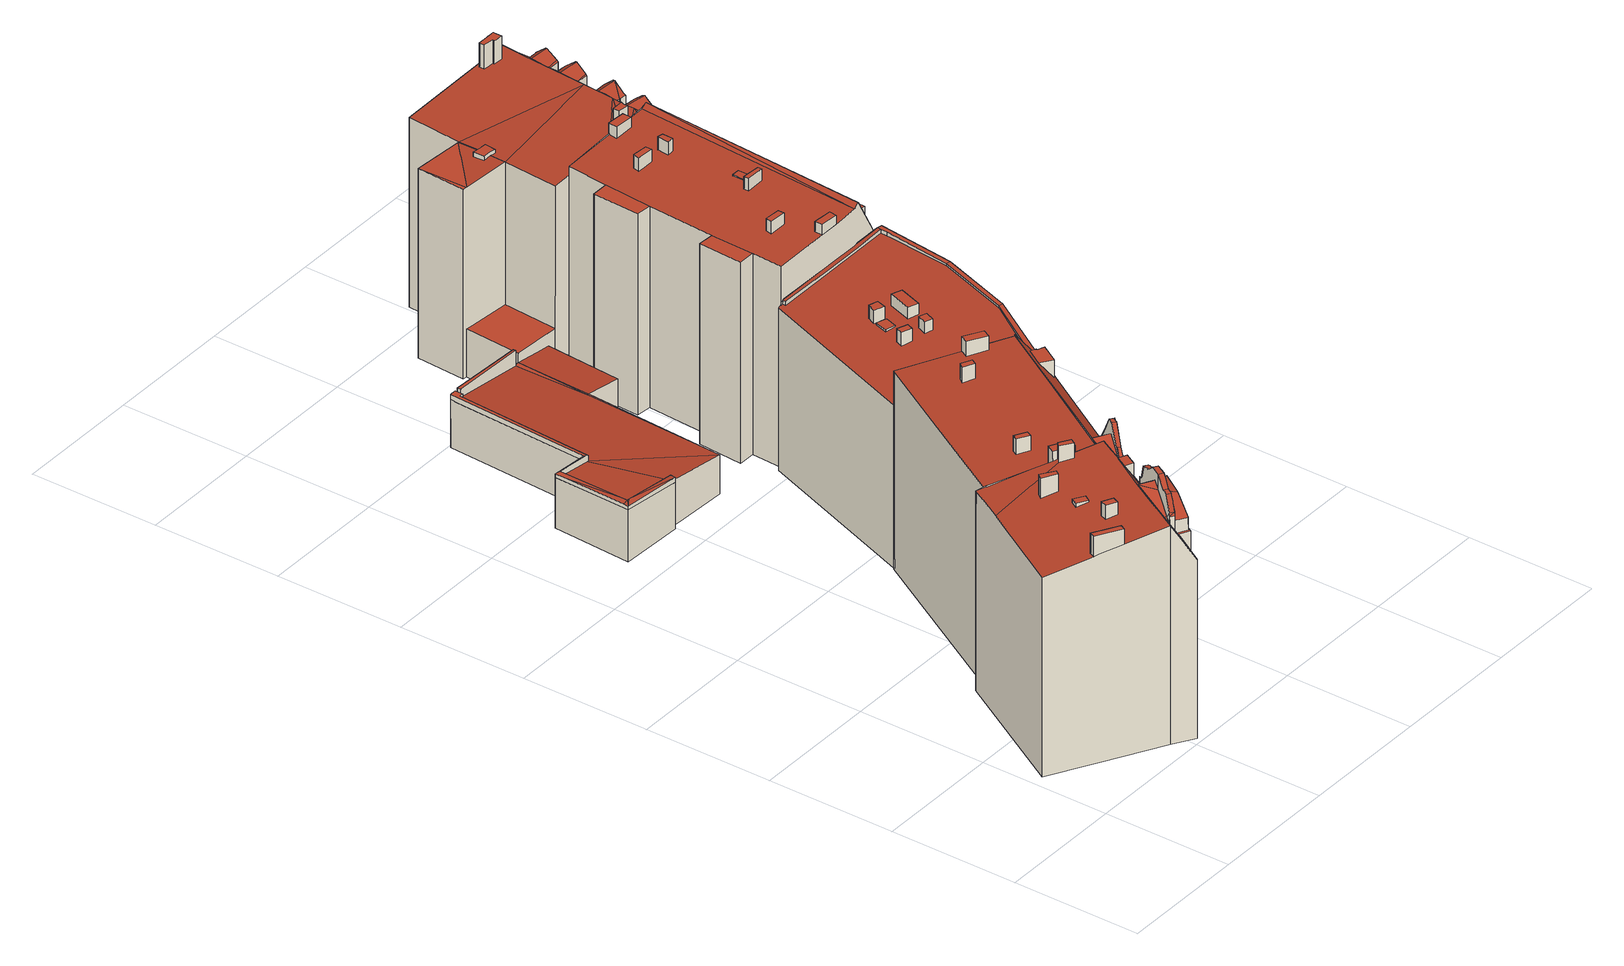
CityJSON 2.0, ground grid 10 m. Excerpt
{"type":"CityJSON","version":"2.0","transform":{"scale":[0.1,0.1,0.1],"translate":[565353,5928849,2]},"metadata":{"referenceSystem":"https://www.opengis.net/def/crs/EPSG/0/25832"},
"CityObjects":{
"building1":{"type":"Building","attributes":{"Grundfläche 2D":"124.229425","Grundhöhe NN":"3.067"},"children":["building1-1","building1-2","building1-3","building1-4","building1-5","building1-6","building1-7","building1-8","building1-9"],"geometry":[{"type":"Solid","lod":"3","boundaries":[[[[0,1,2,3,4,5,6,7,8,9,10,11,12]],[[13,14,15,3,2,1,16,17]],[[2,1,2,3]],[[18,19,20,21,22,23,10,9,8,24]],[[12,11,25,26,23,27,28,29]],[[11,10,23,26,25]],[[21,20,19,30,31,22]],[[32,33,17,16,1,0,12,34,35]],[[14,13,36,37]],[[13,17,33,36]],[[4,3,15,14,37,38]],[[39,40,8,7,6,5,4,38,41]],[[24,8,40,42]],[[30,19,43,44]],[[19,18,24,42,43]],[[31,30,44,45]],[[22,31,45,46]],[[28,27,47]],[[34,12,29,28,47,48]],[[27,23,22,46,47]],[[32,35,34,48,47,46,45,44,43,42,40,39,41,38,37,36,33]]]],"semantics":{"surfaces":[{"type":"RoofSurface"},{"type":"WallSurface"},{"type":"GroundSurface"}],"values":[[0,0,0,0,0,0,0,1,1,1,1,1,1,1,1,1,1,1,1,1,2]]}}]},
"building1-1":{"type":"BuildingInstallation","parents":["building1"],"geometry":[{"type":"MultiSurface","lod":"3","boundaries":[[[49,50,51,52]],[[52,51,53,54]],[[49,52,54,55]],[[50,49,55,56]],[[51,50,56,53]]],"semantics":{"surfaces":[{"type":"RoofSurface"},{"type":"WallSurface"}],"values":[0,1,1,1,1]}}]},
"building1-2":{"type":"BuildingInstallation","parents":["building1"],"geometry":[{"type":"MultiSurface","lod":"3","boundaries":[[[57,58,59,60]],[[60,59,61,62]],[[57,60,62,63]],[[58,57,63,64]],[[59,58,64,61]]],"semantics":{"surfaces":[{"type":"RoofSurface"},{"type":"WallSurface"}],"values":[0,1,1,1,1]}}]},
"building1-3":{"type":"BuildingInstallation","parents":["building1"],"geometry":[{"type":"MultiSurface","lod":"3","boundaries":[[[65,66,67,68]],[[69,2,67,66]],[[68,67,2,70]],[[70,71,65,68]],[[66,65,71,69]]],"semantics":{"surfaces":[{"type":"RoofSurface"},{"type":"WallSurface"}],"values":[0,1,1,1,1]}}]},
"building1-4":{"type":"BuildingInstallation","parents":["building1"],"geometry":[{"type":"MultiSurface","lod":"3","boundaries":[[[72,73,74,75]],[[75,74,76,77]],[[72,75,77,78]],[[73,72,78,79]],[[74,73,79,76]]],"semantics":{"surfaces":[{"type":"RoofSurface"},{"type":"WallSurface"}],"values":[0,1,1,1,1]}}]},
"building1-5":{"type":"BuildingInstallation","parents":["building1"],"geometry":[{"type":"MultiSurface","lod":"3","boundaries":[[[80,81,82,83,84]],[[5,6,7,82,81,80]],[[7,85,83,82]],[[86,84,83,85]],[[80,84,86,5]]],"semantics":{"surfaces":[{"type":"RoofSurface"},{"type":"WallSurface"}],"values":[0,1,1,1,1]}}]},
"building1-6":{"type":"BuildingInstallation","parents":["building1"],"geometry":[{"type":"MultiSurface","lod":"3","boundaries":[[[87,88,89]],[[90,88,87]],[[90,87,91,92,93,94,95]],[[94,96,97,98,95]],[[96,99,100,97]],[[101,102,100,99]],[[101,103,104,105,106,107,108,102]],[[109,110,111,112,113,106,105]],[[114,115,116,112,111,110]],[[117,118,119,120,116,115]],[[94,93,92,91,87,89,121,122,123,124,125,126,127,128,129,130,131,132,133,134,135,136,118,117,115,114,110,109,105,104,103,101,99,96]],[[137,119,118,136]],[[116,120,119,137,138,139,140,141,142,143,144,145,146,147,100,102,108,107,106,113,112]],[[100,147,148,149,90,95,98,97]],[[90,149,150]],[[151,88,90,150,152]],[[151,121,89,88]]],"semantics":{"surfaces":[{"type":"RoofSurface"},{"type":"WallSurface"}],"values":[0,0,0,0,0,0,0,0,0,0,1,1,1,1,1,1,1]}}]},
"building1-7":{"type":"BuildingInstallation","parents":["building1"],"geometry":[{"type":"MultiSurface","lod":"3","boundaries":[[[153,154,155,156,25]],[[155,157,156]],[[153,26,154]],[[157,155,154,26]]],"semantics":{"surfaces":[{"type":"RoofSurface"},{"type":"WallSurface"}],"values":[0,1,1,1]}}]},
"building1-8":{"type":"BuildingInstallation","parents":["building1"],"geometry":[{"type":"MultiSurface","lod":"3","boundaries":[[[146,9,147]],[[147,9,158,148]],[[148,158,150,149]],[[152,150,158]],[[144,143,142,141,140,139,138,159,160,9,146,145]]],"semantics":{"surfaces":[{"type":"RoofSurface"}],"values":[0,0,0,0,0]}}]},
"building1-9":{"type":"BuildingInstallation","parents":["building1"],"geometry":[{"type":"MultiSurface","lod":"3","boundaries":[[[161,162,163,164,165]],[[166,167,168,169,163]],[[163,169,164]],[[128,127,164,169,129]],[[126,125,124,170,171,172,165,164,127]],[[131,130,129,169,168,173,174,175,133,132]],[[176,177,178,168,167,166,163,162,161,165,179,180,181]],[[170,124,123,182,20,179,165,172,171]],[[173,168,178,183,21,134,133,175,174]]],"semantics":{"surfaces":[{"type":"RoofSurface"},{"type":"WallSurface"}],"values":[0,0,0,0,0,0,1,1,1]}}]},
"building2":{"type":"Building","attributes":{"Grundfläche 2D":"159.014385","Grundhöhe NN":"2.959"},"children":["building2-1","building2-2","building2-3","building2-4","building2-5","building2-6","building2-7"],"geometry":[{"type":"Solid","lod":"3","boundaries":[[[[184,185,186]],[[185,187,186]],[[188,187,185]],[[189,190,191,192,193,194,195,196,197,198,199,200,201,202,186,187,203]],[[204,205,206,207,208,209,210,211,212,213,214,215,216]],[[184,186,202,206,217,218,219]],[[188,185,184,219,220]],[[187,188,220,221]],[[222,223,224,191,190,189,203,187,221,225]],[[192,191,224,226]],[[195,194,193,192,226,227]],[[196,195,227,228]],[[197,196,228,229]],[[197,229,230,209,198]],[[206,202,201,200,199,198,209,208,207]],[[231,217,206,205,204,216,215,214,232,233]],[[234,235,212,211,210,209,230,236]],[[214,213,212,235,237,232]],[[224,223,222,225,221,220,219,218,217,231,233,232,237,235,234,236,230,229,228,227,226]]]],"semantics":{"surfaces":[{"type":"RoofSurface"},{"type":"WallSurface"},{"type":"GroundSurface"}],"values":[[0,0,0,0,0,1,1,1,1,1,1,1,1,1,1,1,1,1,2]]}}]},
"building2-1":{"type":"BuildingInstallation","parents":["building2"],"geometry":[{"type":"MultiSurface","lod":"3","boundaries":[[[238,239,240]],[[240,239,241]],[[242,243,244,239,238]],[[245,243,242,246,247,248]],[[244,243,245]],[[241,239,244]],[[249,250,251]],[[252,253,249]],[[254,253,252]],[[253,255,250,249]],[[256,257,251,250,255]],[[256,258,259,257]],[[260,259,258,248,247,246]],[[189,190,191,261,262,252,249,251,257,259,260,246,242,238,240,263,187,203]],[[254,252,262,264,265]],[[266,255,253,254,265,267]],[[255,266,268]],[[256,255,268,269,270,271,241,244,245,248,258]],[[241,271,263,240]]],"semantics":{"surfaces":[{"type":"RoofSurface"},{"type":"WallSurface"}],"values":[0,0,0,0,0,0,0,0,0,0,0,0,0,1,1,1,1,1,1]}}]},
"building2-2":{"type":"BuildingInstallation","parents":["building2"],"geometry":[{"type":"MultiSurface","lod":"3","boundaries":[[[272,273,274,275,276,277]],[[278,279,277,276]],[[279,280,273,272,277]],[[281,275,274]],[[276,275,281,278]]],"semantics":{"surfaces":[{"type":"RoofSurface"},{"type":"WallSurface"}],"values":[0,1,1,1,1]}}]},
"building2-3":{"type":"BuildingInstallation","parents":["building2"],"geometry":[{"type":"MultiSurface","lod":"3","boundaries":[[[271,270,269,201]],[[282,201,269,268]],[[268,266,282]],[[266,267,282]],[[267,265,282]],[[264,282,265]]],"semantics":{"surfaces":[{"type":"RoofSurface"},{"type":"WallSurface"}],"values":[0,0,0,0,0,1]}}]},
"building2-4":{"type":"BuildingInstallation","parents":["building2"],"geometry":[{"type":"MultiSurface","lod":"3","boundaries":[[[283,284,285,286,287]],[[284,283,205,288]],[[285,284,288,289]],[[289,215,286,285]],[[215,216,204,205,283,287,286]]],"semantics":{"surfaces":[{"type":"RoofSurface"},{"type":"WallSurface"}],"values":[0,1,1,1,1]}}]},
"building2-5":{"type":"BuildingInstallation","parents":["building2"],"geometry":[{"type":"MultiSurface","lod":"3","boundaries":[[[290,291,292,293]],[[211,294,291,290]],[[292,291,294,295]],[[295,210,293,292]],[[211,290,293,210]]],"semantics":{"surfaces":[{"type":"RoofSurface"},{"type":"WallSurface"}],"values":[0,1,1,1,1]}}]},
"building2-6":{"type":"BuildingInstallation","parents":["building2"],"geometry":[{"type":"MultiSurface","lod":"3","boundaries":[[[296,297,298,299]],[[299,298,300,301]],[[296,299,301,302]],[[297,296,302,303]],[[298,297,303,300]]],"semantics":{"surfaces":[{"type":"RoofSurface"},{"type":"WallSurface"}],"values":[0,1,1,1,1]}}]},
"building2-7":{"type":"BuildingInstallation","parents":["building2"],"geometry":[{"type":"MultiSurface","lod":"3","boundaries":[[[304,305,306,307]],[[307,306,308,309]],[[304,307,309,310]],[[305,304,310,311]],[[306,305,311,308]]],"semantics":{"surfaces":[{"type":"RoofSurface"},{"type":"WallSurface"}],"values":[0,1,1,1,1]}}]},
"building3":{"type":"Building","attributes":{"Grundfläche 2D":"137.900675","Grundhöhe NN":"3.179"},"children":["building3-1","building3-2"],"geometry":[{"type":"Solid","lod":"3","boundaries":[[[[312,313,314]],[[315,316,313,312,317,318,319,320,321,322,323]],[[324,325,326,327,323,328,329,330]],[[315,323,327,326,331,316]],[[324,330,332,333,326]],[[324,326,325]],[[334,313,316]],[[312,314,335,336]],[[317,312,336,337]],[[314,313,338,335]],[[339,340,341,321,320,319,318,317,337,342]],[[323,322,321,341,343]],[[328,323,343,344]],[[330,329,328,344,345]],[[332,330,345,346]],[[347,326,333,332,346,348]],[[349,316,331,326,347,350]],[[334,316,349,351]],[[313,334,351,338]],[[340,339,342,337,336,335,338,351,349,350,347,348,346,345,344,343,341]]]],"semantics":{"surfaces":[{"type":"RoofSurface"},{"type":"WallSurface"},{"type":"GroundSurface"}],"values":[[0,0,0,0,0,0,0,1,1,1,1,1,1,1,1,1,1,1,1,2]]}}]},
"building3-1":{"type":"BuildingInstallation","parents":["building3"],"geometry":[{"type":"MultiSurface","lod":"3","boundaries":[[[352,353,354]],[[355,354,353,356,357]],[[358,359,353,352]],[[360,361,359,358]],[[362,361,360]],[[363,364,362]],[[364,361,362]],[[365,366,364,363]],[[367,368,354,355,369,370,371,372]],[[321,322,323,354,368]],[[323,328,352,354]],[[358,352,328,329,330,362,360]],[[330,332,363,362]],[[332,333,326,366,365,363]],[[326,324,364,366]],[[324,325,361,364]],[[325,373,353,359,361]],[[315,355,357,356,353,373,374,327]],[[369,355,315,375]],[[375,376,370,369]],[[376,377,319,372,371,370]],[[321,368,367,372,319,320]]],"semantics":{"surfaces":[{"type":"RoofSurface"},{"type":"WallSurface"}],"values":[0,0,0,0,0,0,0,0,0,1,1,1,1,1,1,1,1,1,1,1,1,1]}}]},
"building3-2":{"type":"BuildingInstallation","parents":["building3"],"geometry":[{"type":"MultiSurface","lod":"3","boundaries":[[[378,379,380,381,382]],[[317,381,380,379,383,312]],[[382,381,317,318]],[[378,382,318,384]],[[379,378,384,383]]],"semantics":{"surfaces":[{"type":"RoofSurface"},{"type":"WallSurface"}],"values":[0,1,1,1,1]}}]},
"building4":{"type":"Building","attributes":{"Grundfläche 2D":"177.938101","Grundhöhe NN":"3.088"},"children":["building4-1","building4-2","building4-3","building4-4","building4-5","building4-6","building4-7"],"geometry":[{"type":"Solid","lod":"3","boundaries":[[[[385,386,385,387,388,389,390,391,392,393,394,395,396,397,398,399]],[[399,400,387,385]],[[385,399,385,386]],[[401,391,390,389,388,387,400,402,403,404,405,406]],[[392,391,401,407]],[[408,409,397,396,395,394,393,392,407,410]],[[398,397,409,411]],[[399,398,411,412]],[[400,399,412,402]],[[408,410,407,401,406,405,404,403,402,412,411,409]]]],"semantics":{"surfaces":[{"type":"RoofSurface"},{"type":"WallSurface"},{"type":"GroundSurface"}],"values":[[0,0,0,1,1,1,1,1,1,2]]}}]},
"building4-1":{"type":"BuildingInstallation","parents":["building4"],"geometry":[{"type":"MultiSurface","lod":"3","boundaries":[[[413,414,415,416]],[[416,415,417,418]],[[413,416,418,419]],[[414,413,419,420]],[[415,414,420,417]]],"semantics":{"surfaces":[{"type":"RoofSurface"},{"type":"WallSurface"}],"values":[0,1,1,1,1]}}]},
"building4-2":{"type":"BuildingInstallation","parents":["building4"],"geometry":[{"type":"MultiSurface","lod":"3","boundaries":[[[421,422,423,424]],[[424,423,425,426]],[[421,424,426,427]],[[422,421,427,428]],[[423,422,428,425]]],"semantics":{"surfaces":[{"type":"RoofSurface"},{"type":"WallSurface"}],"values":[0,1,1,1,1]}}]},
"building4-3":{"type":"BuildingInstallation","parents":["building4"],"geometry":[{"type":"MultiSurface","lod":"3","boundaries":[[[429,430,431,432]],[[432,431,433,434]],[[429,432,434,435]],[[430,429,435,436]],[[431,430,436,433]]],"semantics":{"surfaces":[{"type":"RoofSurface"},{"type":"WallSurface"}],"values":[0,1,1,1,1]}}]},
"building4-4":{"type":"BuildingInstallation","parents":["building4"],"geometry":[{"type":"MultiSurface","lod":"3","boundaries":[[[437,438,439,440,441,442,443,444,445]],[[387,388,389,441,440,439,438,437]],[[389,446,442,441]],[[443,442,446,386,445,444]]],"semantics":{"surfaces":[{"type":"RoofSurface"},{"type":"WallSurface"}],"values":[0,1,1,1]}}]},
"building4-5":{"type":"BuildingInstallation","parents":["building4"],"geometry":[{"type":"MultiSurface","lod":"3","boundaries":[[[447,448,449,450]],[[450,449,451,452]],[[449,448,453,451]],[[447,450,452,454]],[[448,447,454,453]]],"semantics":{"surfaces":[{"type":"RoofSurface"},{"type":"WallSurface"}],"values":[0,1,1,1,1]}}]},
"building4-6":{"type":"BuildingInstallation","parents":["building4"],"geometry":[{"type":"MultiSurface","lod":"3","boundaries":[[[455,456,457,437,445,458]],[[455,459,460,456]],[[461,197,462,460,459]],[[197,461,463,464,465,466,467]],[[400,387,437,457]],[[445,386,385,458]],[[455,458,385,468]],[[459,455,468,469]],[[461,459,469,470]],[[464,463,461,470,471]],[[471,394,465,464]],[[467,466,465,394,395,396,397,462,197]],[[397,398,460,462]],[[398,399,456,460]],[[399,400,457,456]]],"semantics":{"surfaces":[{"type":"RoofSurface"},{"type":"WallSurface"}],"values":[0,0,0,0,1,1,1,1,1,1,1,1,1,1,1]}}]},
"building4-7":{"type":"BuildingInstallation","parents":["building4"],"geometry":[{"type":"MultiSurface","lod":"3","boundaries":[[[472,473,474,475]],[[476,477,475,474]],[[477,478,472,475]],[[473,472,478,479]],[[474,473,479,476]]],"semantics":{"surfaces":[{"type":"RoofSurface"},{"type":"WallSurface"}],"values":[0,1,1,1,1]}}]},
"building5":{"type":"Building","attributes":{"Grundfläche 2D":"188.093933","Grundhöhe NN":"3.168"},"children":["building5-1","building5-2","building5-3","building5-4","building5-5","building5-6","building5-7","building5-8","building5-9","building5-10"],"geometry":[{"type":"Solid","lod":"3","boundaries":[[[[480,481,482,483]],[[484,485,486,487,488,489,490,491,492,493,480,483,494]],[[494,495,496,484]],[[497,498,489]],[[498,490,489]],[[499,500,501,502,498,497,503]],[[501,500,504]],[[480,493,505,506]],[[481,480,506,507]],[[482,481,507,508]],[[483,482,508,509]],[[494,483,509,510]],[[495,494,510,511]],[[496,495,511,512]],[[484,496,512,513]],[[485,484,513,514]],[[515,503,497,489,488,487,486,485,514,516]],[[500,499,503,515,517]],[[504,500,517,518]],[[501,504,518,519]],[[520,505,493,492,491,490,498,502,501,519,521]],[[513,512,511,510,509,508,507,506,505,520,521,519,518,517,515,516,514]]]],"semantics":{"surfaces":[{"type":"RoofSurface"},{"type":"WallSurface"},{"type":"GroundSurface"}],"values":[[0,0,0,0,0,0,0,1,1,1,1,1,1,1,1,1,1,1,1,1,1,2]]}}]},
"building5-1":{"type":"BuildingInstallation","parents":["building5"],"geometry":[{"type":"MultiSurface","lod":"3","boundaries":[[[522,523,524,525,526]],[[527,528,523,522]],[[524,523,528,529]],[[529,530,531,526,525,524]],[[522,526,531,527]]],"semantics":{"surfaces":[{"type":"RoofSurface"},{"type":"WallSurface"}],"values":[0,1,1,1,1]}}]},
"building5-2":{"type":"BuildingInstallation","parents":["building5"],"geometry":[{"type":"MultiSurface","lod":"3","boundaries":[[[532,533,534,535]],[[534,533,536]],[[532,535,537]],[[533,532,537,536]]],"semantics":{"surfaces":[{"type":"RoofSurface"},{"type":"WallSurface"}],"values":[0,1,1,1]}}]},
"building5-3":{"type":"BuildingInstallation","parents":["building5"],"geometry":[{"type":"MultiSurface","lod":"3","boundaries":[[[538,539,540,541]],[[492,542,539,538]],[[542,543,540,539]],[[543,491,541,540]],[[491,492,538,541]]],"semantics":{"surfaces":[{"type":"RoofSurface"},{"type":"WallSurface"}],"values":[0,1,1,1,1]}}]},
"building5-4":{"type":"BuildingInstallation","parents":["building5"],"geometry":[{"type":"MultiSurface","lod":"3","boundaries":[[[544,545,546,547]],[[546,545,548,549]],[[544,547,550]],[[548,545,544,550,551]]],"semantics":{"surfaces":[{"type":"RoofSurface"},{"type":"WallSurface"}],"values":[0,1,1,1]}}]},
"building5-5":{"type":"BuildingInstallation","parents":["building5"],"geometry":[{"type":"MultiSurface","lod":"3","boundaries":[[[552,553,554,555]],[[556,557,553,552]],[[557,558,554,553]],[[558,559,555,554]],[[559,556,552,555]]],"semantics":{"surfaces":[{"type":"RoofSurface"},{"type":"WallSurface"}],"values":[0,1,1,1,1]}}]},
"building5-6":{"type":"BuildingInstallation","parents":["building5"],"geometry":[{"type":"MultiSurface","lod":"3","boundaries":[[[560,561,562,563]],[[487,488,563,562]],[[488,564,560,563]],[[561,560,564,565]],[[565,487,562,561]]],"semantics":{"surfaces":[{"type":"RoofSurface"},{"type":"WallSurface"}],"values":[0,1,1,1,1]}}]},
"building5-7":{"type":"BuildingInstallation","parents":["building5"],"geometry":[{"type":"MultiSurface","lod":"3","boundaries":[[[566,567,568,569]],[[567,566,570,571]],[[568,567,571,572]],[[569,568,572,573]],[[573,570,566,569]]],"semantics":{"surfaces":[{"type":"RoofSurface"},{"type":"WallSurface"}],"values":[0,1,1,1,1]}}]},
"building5-8":{"type":"BuildingInstallation","parents":["building5"],"geometry":[{"type":"MultiSurface","lod":"3","boundaries":[[[574,575,576,577]],[[577,576,578,579]],[[575,578,576]],[[577,579,574]]],"semantics":{"surfaces":[{"type":"RoofSurface"},{"type":"WallSurface"}],"values":[0,1,1,1]}}]},
"building5-9":{"type":"BuildingInstallation","parents":["building5"],"geometry":[{"type":"MultiSurface","lod":"3","boundaries":[[[580,581,582,583]],[[583,582,584,585]],[[580,583,585,586]],[[581,580,586,587]],[[582,581,587,584]]],"semantics":{"surfaces":[{"type":"RoofSurface"},{"type":"WallSurface"}],"values":[0,1,1,1,1]}}]},
"building5-10":{"type":"BuildingInstallation","parents":["building5"],"geometry":[{"type":"MultiSurface","lod":"3","boundaries":[[[588,589,590,591]],[[592,590,589]],[[588,591,593]],[[589,588,593,592]]],"semantics":{"surfaces":[{"type":"RoofSurface"},{"type":"WallSurface"}],"values":[0,1,1,1]}}]},
"building6":{"type":"Building","attributes":{"Grundfläche 2D":"198.885936","Grundhöhe NN":"3.191"},"children":["building6-1","building6-2","building6-3","building6-4","building6-5","building6-6","building6-7"],"geometry":[{"type":"Solid","lod":"3","boundaries":[[[[594,595,596,597,598,599,600,601,602,603,604,605,606,607,608,609,610,611,612,613,614,615,616,617,618,619,620,621,622,623],[624,625,624,626]],[[627,596,595]],[[628,629,630,631,611,610,609,608],[632,633,634,630]],[[630,634,633]],[[630,633,632]],[[635,636,637,638,639,638,640]],[[639,617,635,640,638]],[[615,614,613,612,611,631,641,635,617,616]],[[642,643,636]],[[637,636,643,639,638]],[[644,643,642]],[[619,618,617,639,645,646,620]],[[647,620,646,648]],[[648,649,621,650]],[[620,647,648,650,621]],[[651,622,649]],[[622,621,649]],[[623,622,651]],[[334,652,653,314]],[[334,314,313]],[[654,655,656,657]],[[313,314,335,338]],[[658,652,334,313,338,351]],[[653,652,658,659]],[[656,660,335,314,657]],[[659,661,654,657,314,653]],[[594,623,662,519]],[[595,594,519,518]],[[627,595,518,517]],[[596,627,517,663]],[[629,628,608,607,606,605,604,603,602,601,600,599,598,597,596,663,664]],[[631,630,629,664,665]],[[641,631,665,666]],[[635,641,666,667]],[[642,636,635,667,668]],[[644,642,668,669]],[[655,639,643,644,669,660,656]],[[639,655,654,645]],[[651,649,648,646,645,654,661,662,623]],[[519,662,661,659,658,351,338,335,660,669,668,667,666,665,664,663,517,518]]]],"semantics":{"surfaces":[{"type":"RoofSurface"},{"type":"WallSurface"},{"type":"GroundSurface"}],"values":[[0,0,0,0,0,0,0,0,0,0,0,0,0,0,0,0,0,0,0,0,0,1,1,1,1,1,1,1,1,1,1,1,1,1,1,1,1,1,1,2]]}}]},
"building6-1":{"type":"BuildingInstallation","parents":["building6"],"geometry":[{"type":"MultiSurface","lod":"3","boundaries":[[[670,671,672,673,674,675]],[[676,671,670,677]],[[676,677,678]],[[674,673,679]],[[678,677,680]],[[679,673,672,671,676,678,680,681,682]]],"semantics":{"surfaces":[{"type":"RoofSurface"},{"type":"WallSurface"}],"values":[0,0,0,1,1,1]}}]},
"building6-2":{"type":"BuildingInstallation","parents":["building6"],"geometry":[{"type":"MultiSurface","lod":"3","boundaries":[[[683,684,685,686,687,688]],[[689,690,684,683,691,692]],[[693,690,689]],[[686,694,687]],[[689,692,695,624]],[[696,693,689,624,625]],[[697,698,694,686,685,684,690,693,696,626]]],"semantics":{"surfaces":[{"type":"RoofSurface"},{"type":"WallSurface"}],"values":[0,0,0,1,1,1,1]}}]},
"building6-3":{"type":"BuildingInstallation","parents":["building6"],"geometry":[{"type":"MultiSurface","lod":"3","boundaries":[[[699,700,701,702,703]],[[704,699,703,705,706]],[[707,708,709,699,704]],[[702,701,710]],[[704,706,711]],[[712,707,704,711]],[[712,713,708,707]],[[714,715,710,701,700,699,709,708,713,716]]],"semantics":{"surfaces":[{"type":"RoofSurface"},{"type":"WallSurface"}],"values":[0,0,0,1,1,1,1,1]}}]},
"building6-4":{"type":"BuildingInstallation","parents":["building6"],"geometry":[{"type":"MultiSurface","lod":"3","boundaries":[[[717,718,719,610,720,721,722]],[[723,720,610,724,725]],[[723,725,726,727]],[[728,632,633,634,719,718,717,722]],[[727,726,729]],[[729,730,609,728,722,721,720,723,727]]],"semantics":{"surfaces":[{"type":"RoofSurface"},{"type":"WallSurface"}],"values":[0,0,0,1,1,1]}}]},
"building6-5":{"type":"BuildingInstallation","parents":["building6"],"geometry":[{"type":"MultiSurface","lod":"3","boundaries":[[[731,732,733,734,735,736,737]],[[738,735,734,733,739,638]],[[738,740,736,735]],[[741,732,731,737,736,740,640,637]],[[741,739,733,732]]],"semantics":{"surfaces":[{"type":"RoofSurface"},{"type":"WallSurface"}],"values":[0,1,1,1,1]}}]},
"building6-6":{"type":"BuildingInstallation","parents":["building6"],"geometry":[{"type":"MultiSurface","lod":"3","boundaries":[[[742,743,744,745,746,747,748,749,750]],[[751,749,748,752]],[[750,749,751,753]],[[753,754,755,743,742,750]],[[755,756,744,743]],[[745,744,756,757]],[[757,758,746,745]],[[758,759,752,748,747,746]]],"semantics":{"surfaces":[{"type":"RoofSurface"},{"type":"WallSurface"}],"values":[0,1,1,1,1,1,1,1]}}]},
"building6-7":{"type":"BuildingInstallation","parents":["building6"],"geometry":[{"type":"MultiSurface","lod":"3","boundaries":[[[760,761,762,763,764,765]],[[760,765,764,766,650,767]],[[767,647,768,762,761,760]],[[768,769,763,762]],[[769,766,764,763]]],"semantics":{"surfaces":[{"type":"RoofSurface"},{"type":"WallSurface"}],"values":[0,1,1,1,1]}}]}
},
"vertices":[
[125,117,181],[123,119,180],[111,120,179],[48,125,169],[9,58,169],[41,40,175],[45,38,176],[60,29,179],[89,13,184],[115,59,184],[132,87,184],[137,96,184],[143,107,184],[71,149,171],[64,153,169],[57,140,169],[111,125,178],[70,149,171],[120,28,153],[121,30,153],[122,32,153],[142,66,153],[143,67,153],[146,72,153],[105,3,153],[139,91,177],[142,82,166],[160,97,153],[160,97,154],[155,100,162],[129,26,153],[150,63,153],[123,119,11],[70,149,11],[143,107,11],[125,117,11],[71,149,11],[64,153,11],[9,58,11],[45,38,11],[89,13,11],[41,40,11],[105,3,11],[121,30,11],[129,26,11],[150,63,11],[143,67,11],[160,97,11],[155,100,11],
[86,77,180],[89,82,180],[81,87,180],[78,82,180],[81,87,177],[78,82,177],[86,77,179],[89,82,179],
[86,57,190],[78,61,190],[76,56,190],[84,52,190],[76,56,179],[84,52,180],[86,57,180],[78,61,179],
[122,118,192],[114,123,192],[111,120,192],[120,114,192],[114,123,179],[120,114,180],[122,118,180],
[86,102,191],[88,105,191],[78,112,191],[75,108,191],[78,112,175],[75,108,175],[86,102,177],[88,105,177],
[41,40,191],[45,38,191],[60,29,191],[62,33,191],[43,44,191],[62,33,179],[43,44,175],
[118,31,172],[114,32,170],[117,30,170],[115,33,172],[119,33,178],[119,33,179],[120,35,183],[120,35,184],[117,37,184],[122,39,185],[119,41,185],[118,39,185],[127,46,192],[123,48,192],[131,54,192],[128,56,192],[133,57,189],[133,58,188],[135,61,185],[132,63,185],[130,60,188],[129,57,191],[138,66,184],[138,67,184],[136,68,184],[135,69,184],[133,64,185],[139,68,180],[140,70,172],[137,72,172],[141,71,171],[142,73,170],[139,75,170],[139,75,171],[117,30,158],[118,31,158],[119,33,158],[119,33,163],[120,35,166],[122,39,173],[125,43,180],[129,51,180],[133,58,180],[135,61,175],[138,66,167],[138,67,165],[139,68,163],[139,68,159],[140,70,159],[142,73,159],[139,75,164],[138,74,164],[137,71,167],[136,70,168],[135,69,169],[134,67,171],[131,61,176],[129,57,180],[128,56,181],[126,53,184],[123,48,180],[116,36,168],[116,36,167],[115,33,165],[114,32,164],[114,33,164],
[136,85,177],[142,82,177],[147,91,177],[141,94,177],[147,91,166],
[115,37,167],[134,71,168],[130,68,172],
[132,34,163],[133,35,163],[133,36,163],[131,38,178],[129,28,163],[144,55,163],[145,56,163],[148,62,163],[142,55,178],[120,33,163],[122,32,163],[124,31,163],[143,65,163],[142,66,163],[141,67,163],[144,55,153],[145,56,153],[148,62,153],[129,28,153],[132,34,153],[133,35,153],[120,33,156],[143,65,153],
[160,97,148],[162,101,148],[158,99,151],[161,104,151],[163,103,148],[169,117,151],[171,119,150],[178,131,150],[180,130,147],[224,204,148],[232,217,148],[238,227,148],[236,229,151],[236,230,151],[222,238,172],[215,227,172],[165,142,172],[155,126,172],[143,107,172],[168,115,151],[123,119,170],[125,117,170],[143,107,171],[155,126,171],[165,142,171],[222,238,171],[203,249,170],[189,257,169],[147,281,167],[72,152,167],[70,149,167],[111,125,169],[114,124,169],[143,107,10],[158,99,10],[160,97,10],[163,103,10],[161,104,10],[169,117,10],[171,119,10],[178,131,10],[168,115,10],[180,130,10],[238,227,10],[236,229,10],[236,230,10],[222,238,10],[125,117,10],[70,149,10],[123,119,10],[189,257,10],[147,281,10],[203,249,10],[71,149,10],
[161,104,160],[161,105,160],[160,102,157],[157,104,157],[164,109,167],[162,110,167],[159,106,160],[162,111,167],[168,115,182],[166,117,182],[165,117,182],[178,132,159],[176,133,160],[178,131,160],[179,134,157],[176,134,159],[177,135,157],[175,133,160],[173,129,167],[175,127,167],[168,121,182],[171,119,182],[169,117,182],[178,132,150],[179,134,150],[160,102,151],[177,135,154],[177,135,155],[175,133,157],[176,134,157],[175,133,158],[167,119,172],[159,106,158],[157,104,155],
[224,222,166],[220,224,166],[212,211,166],[221,205,166],[229,219,166],[224,221,166],[229,219,153],[224,221,159],[224,222,159],[221,205,152],
[176,136,155],
[125,117,186],[128,123,186],[114,131,186],[111,125,186],[123,119,186],[128,123,170],[114,131,169],
[189,257,181],[186,251,181],[200,243,181],[203,249,181],[186,251,169],[200,243,170],
[125,156,181],[116,161,181],[114,157,181],[123,152,181],[114,157,169],[123,152,169],[125,156,169],[116,161,169],
[171,235,181],[163,239,181],[160,235,181],[169,231,181],[160,235,169],[169,231,169],[171,235,169],[163,239,169],
[151,593,43],[152,534,43],[155,593,43],[82,482,50],[147,423,43],[151,594,43],[93,597,49],[91,597,49],[88,597,50],[86,597,50],[85,591,50],[80,484,50],[54,428,52],[52,428,52],[97,426,49],[81,482,50],[51,486,52],[48,428,53],[48,424,53],[103,425,48],[97,422,49],[97,423,49],[153,534,43],[155,593,12],[151,593,12],[151,594,12],[152,534,12],[91,597,12],[88,597,12],[86,597,12],[93,597,12],[80,484,12],[51,486,12],[48,424,12],[97,422,12],[97,426,12],[97,423,12],[147,423,12],[103,425,12],[153,534,12],
[51,486,55],[54,484,56],[80,484,54],[82,482,54],[79,482,55],[81,482,55],[51,479,55],[52,434,57],[48,428,56],[52,428,57],[48,424,56],[97,422,53],[54,428,57],[97,423,53],[97,426,53],[88,597,54],[86,597,54],[88,591,54],[91,591,54],[91,596,54],[91,597,54],[54,484,52],[79,482,50],[88,591,50],[91,591,49],[91,596,49],
[93,594,55],[151,592,55],[151,593,55],[151,594,55],[93,597,55],[151,592,43],[93,594,49],
[293,395,148],[293,400,148],[294,403,148],[293,403,148],[197,409,141],[196,409,141],[193,409,140],[147,281,140],[189,257,144],[197,252,145],[203,249,145],[236,230,148],[237,230,148],[271,284,149],[290,341,149],[297,402,148],[193,409,11],[297,402,11],[294,403,11],[293,403,11],[197,409,11],[196,409,11],[147,281,11],[203,249,11],[237,230,11],[189,257,11],[271,284,11],[290,341,11],
[226,308,154],[229,315,154],[223,317,154],[220,310,154],[223,317,145],[220,310,145],[226,308,145],[229,315,145],
[209,312,154],[211,317,154],[203,320,154],[201,315,154],[203,320,143],[201,315,143],[209,312,144],[211,317,144],
[221,349,154],[214,351,154],[211,345,154],[219,342,154],[211,345,143],[219,342,144],[221,349,144],[214,351,143],
[294,403,151],[293,403,151],[274,404,150],[270,404,149],[197,409,144],[197,406,144],[236,403,147],[270,401,149],[293,400,151],[197,406,141],
[208,333,145],[216,331,145],[219,340,145],[211,343,145],[219,340,144],[211,343,143],[216,331,144],[208,333,143],
[287,342,151],[290,341,151],[297,402,151],[293,395,151],[268,285,151],[271,284,151],[235,234,151],[237,230,151],[224,240,150],[198,254,147],[197,252,147],[203,249,148],[222,238,150],[287,342,149],[268,285,149],[235,234,148],[198,254,145],
[235,326,154],[241,344,154],[233,347,154],[227,329,154],[233,347,145],[227,329,145],[235,326,145],[241,344,145],
[204,558,171],[191,558,171],[189,521,171],[201,520,171],[197,433,171],[196,409,171],[197,409,171],[237,406,175],[251,405,176],[270,404,178],[281,586,178],[262,587,176],[248,588,175],[207,590,171],[198,467,171],[186,468,171],[184,433,171],[274,404,181],[285,585,181],[298,483,144],[304,583,144],[305,584,144],[287,585,177],[293,403,144],[305,583,144],[207,590,12],[204,558,12],[191,558,12],[189,521,12],[201,520,12],[198,467,12],[186,468,12],[184,433,12],[197,433,12],[196,409,12],[293,403,12],[197,409,12],[304,583,12],[305,583,12],[305,584,12],[281,586,12],[285,585,12],
[240,547,184],[240,552,184],[228,553,184],[227,549,184],[227,548,184],[240,547,174],[240,552,174],[228,553,173],[227,549,173],[227,548,173],
[292,412,165],[293,433,165],[284,433,165],[283,413,165],[293,433,148],[292,412,148],
[248,588,184],[247,581,184],[262,580,184],[262,587,184],[247,581,175],[262,580,176],
[296,484,165],[297,504,165],[288,504,165],[287,484,165],[297,504,148],[296,504,151],[296,484,148],[297,495,148],
[248,474,186],[262,474,186],[262,477,186],[248,478,186],[248,474,176],[262,474,177],[262,477,177],[248,478,176],
[252,411,183],[237,412,183],[237,406,183],[251,405,183],[252,411,176],[237,412,175],
[220,435,183],[233,434,183],[233,439,183],[221,440,183],[220,435,173],[233,434,174],[233,439,174],[221,440,173],
[262,484,177],[262,493,177],[256,493,177],[256,484,177],[256,493,176],[256,484,176],
[251,542,186],[256,542,186],[256,550,186],[252,551,186],[256,550,176],[252,551,175],[251,542,175],[256,542,176],
[300,553,165],[301,573,165],[292,574,165],[291,554,165],[301,573,149],[300,553,149],
[305,584,151],[305,583,151],[310,583,145],[310,584,145],[311,595,145],[312,604,145],[312,613,145],[313,620,145],[314,630,145],[314,638,145],[315,654,145],[316,663,145],[316,672,145],[317,678,145],[317,688,145],[315,689,147],[298,689,166],[295,698,170],[295,689,170],[294,680,170],[293,673,170],[293,665,170],[292,655,170],[291,640,170],[290,631,170],[290,622,170],[289,615,170],[288,606,170],[288,597,170],[287,585,170],[307,595,149],[308,595,149],[308,596,148],[304,583,151],[318,697,145],[319,709,145],[301,710,164],[296,710,170],[315,697,148],[315,697,149],[314,697,149],[198,673,162],[197,673,162],[196,654,163],[196,646,163],[196,634,163],[197,654,163],[201,716,162],[157,676,162],[158,637,162],[155,638,162],[193,591,163],[248,588,167],[269,594,169],[262,587,168],[269,586,169],[269,592,169],[281,586,170],[182,532,40],[186,591,40],[193,591,50],[196,634,50],[158,637,50],[155,593,50],[182,532,12],[186,591,12],[158,637,12],[193,591,12],[287,585,12],[310,583,12],[319,709,12],[296,710,12],[201,716,12],[198,673,12],[157,676,12],[155,638,12],
[296,664,166],[314,663,166],[314,664,166],[314,672,159],[303,673,159],[301,670,161],[313,655,160],[302,655,159],[313,654,159],[314,672,147],[313,654,147],[314,663,147],[314,664,147],
[292,606,166],[309,604,166],[309,606,165],[310,613,159],[299,614,159],[297,611,161],[307,595,159],[308,596,160],[292,605,166],[298,596,159],[308,595,159],[310,613,148],[307,595,150],[308,595,148],[309,604,148],[309,606,148],
[311,630,166],[311,631,166],[312,639,159],[301,639,159],[293,631,166],[304,621,159],[294,630,166],[300,621,159],[305,621,159],[310,620,159],[310,622,160],[312,639,148],[304,621,154],[305,621,154],[310,620,148],[311,630,148],[311,631,148],[310,622,148],
[315,697,159],[314,697,159],[305,697,159],[315,688,166],[315,689,166],[316,697,159],[315,680,160],[302,682,161],[304,680,159],[304,679,159],[315,679,159],[316,697,147],[315,679,147],[315,688,147],
[196,654,166],[189,655,166],[189,646,166],[196,646,166],[200,645,166],[201,654,166],[197,654,166],[200,645,163],[189,646,163],[201,654,163],[189,655,162],
[277,709,187],[269,709,187],[269,705,187],[277,704,187],[277,703,187],[278,702,187],[284,702,187],[284,709,187],[278,709,187],[284,709,169],[284,702,169],[278,709,168],[277,709,168],[269,709,168],[269,705,168],[277,704,168],[277,703,168],[278,702,168],
[270,594,186],[269,594,186],[261,594,186],[261,589,186],[269,588,186],[269,592,186],[269,588,169],[270,594,169],[261,594,168],[261,589,168]
]}
